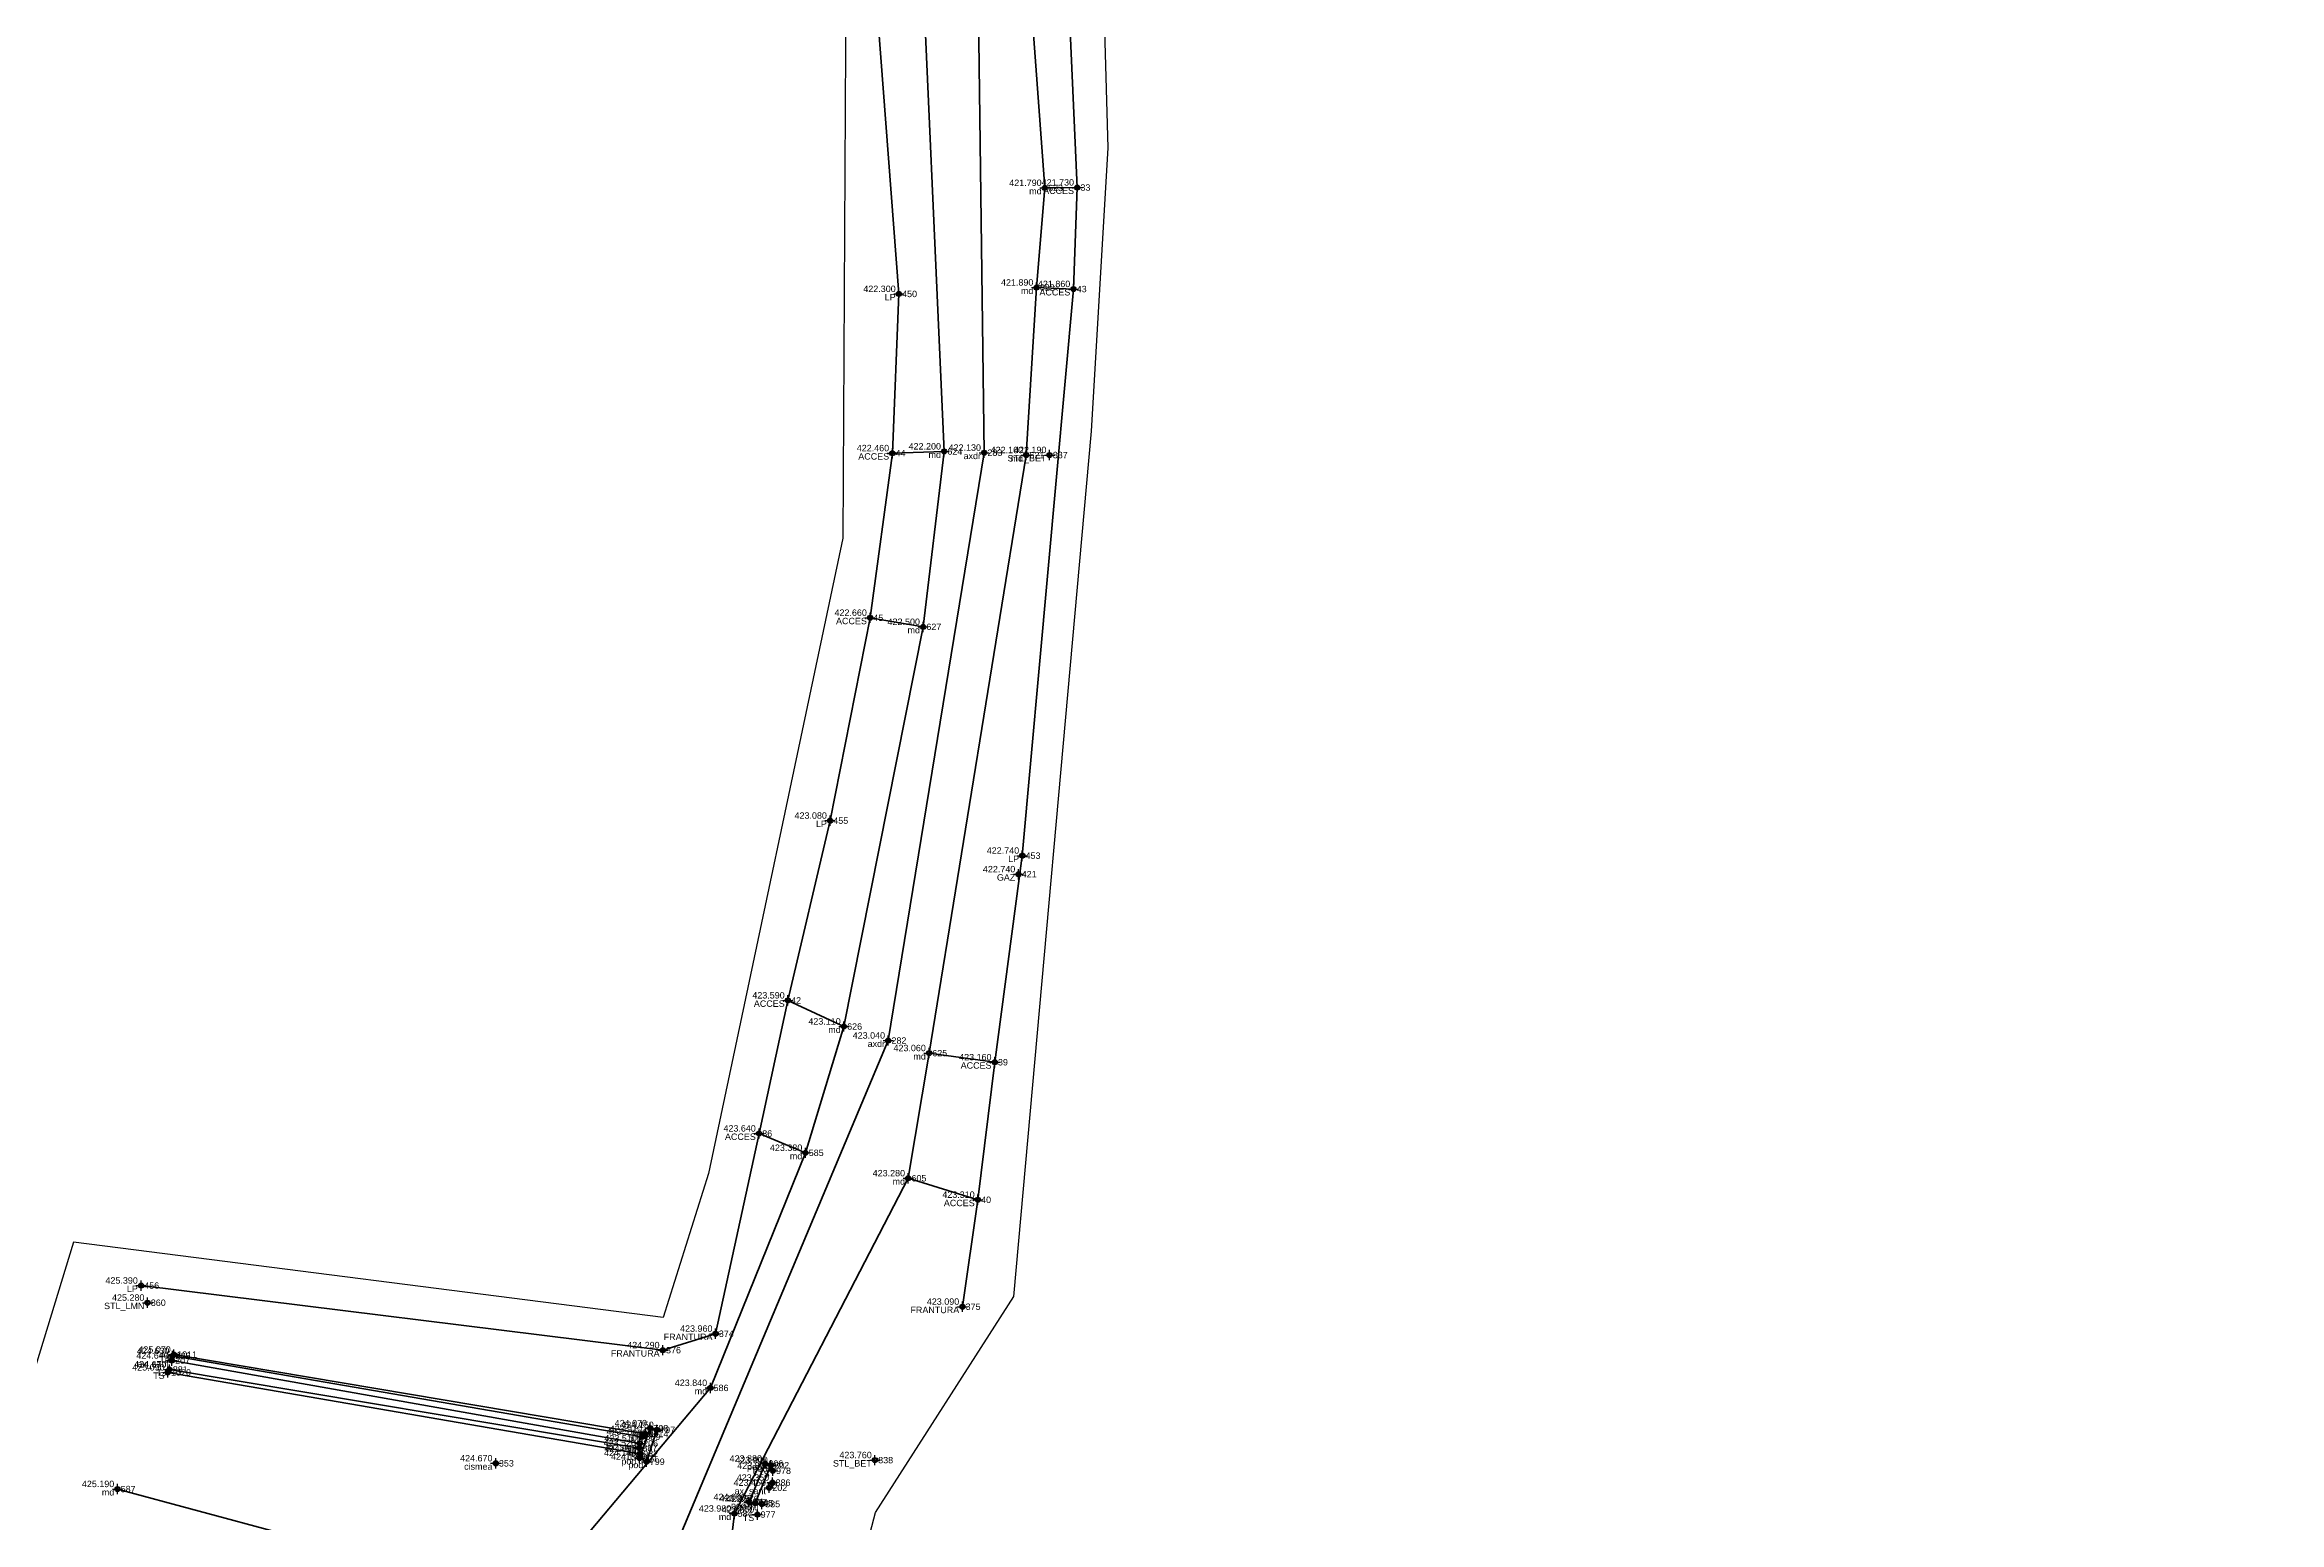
# Model space of a CAD drawing. Extents: x 396921 to 401273, y 555385 to 556691.
# Drawn here: x 397289.2 to 397376.4, y 556450.2 to 556507.8 of the extents above; entities that cross this region are included whole.
import ezdxf
from ezdxf.enums import TextEntityAlignment as Align

# ---------------------------------------------------------------- set-up
doc = ezdxf.new("R2010")
doc.units = 0
doc.header["$PDMODE"] = 34
doc.header["$PDSIZE"] = 0.2
for name, color, linetype in [('Boundary', 30, 'Continuous'), ('TOPO_CERC', 1, 'Continuous'), ('TOPO_CODE', 7, 'Continuous'), ('TOPO_ELEVATION', 7, 'Continuous'), ('TOPO_POINT_ID', 7, 'Continuous'), ('TOPO_POINTS', 7, 'Continuous'), ('TOPO_SYMBOL', 1, 'Continuous')]:
    doc.layers.add(name, color=color, linetype=linetype)
doc.layers.add('RO-LINES-LIN', color=7, linetype='Continuous', lineweight=25)
doc.styles.get("Standard").update_dxf_attribs({"font": 'arial.ttf'})

# ---------------------------------------------------------------- blocks, each defined once
blk = doc.blocks.new('PUNCTOPO')
at = {"layer": 'TOPO_CERC'}
blk.add_circle((0, 0), 0.25, dxfattribs=at)
at = {"layer": 'TOPO_SYMBOL'}
blk.add_point((0, 0), dxfattribs=at)

msp = doc.modelspace()

# ---------------------------------------------------------------- linework, layer by layer
at = {"layer": 'Boundary'}
for points in [[(397214.406, 556652.655), (397230.791, 556654.117), (397234.455, 556654.387), (397255.304, 556654.773), (397264.236, 556652.957), (397284.176, 556646.094), (397286.893, 556640.725), (397291.652, 556621.669), (397291.468, 556610.6), (397289.101, 556589.208), (397284.855, 556571.934), (397295.327, 556569.752), (397296.64, 556572.669), (397298.78, 556567.126), (397291.338, 556565.765), (397292.408, 556562.312), (397301.856, 556561.614), (397311.54, 556541.469), (397320.456, 556512.491), (397320.324, 556488.557), (397315.094, 556463.786), (397313.32, 556458.163), (397290.318, 556461.106), (397285.15, 556444.226)], [(397319.101, 556441.045), (397321.6, 556450.569), (397326.996, 556458.985), (397330.022, 556492.739), (397330.67, 556503.776), (397330.346, 556515.266), (397327.749, 556527.266), (397316.461, 556550.971), (397307.492, 556568.744), (397302.52, 556581.984), (397305.056, 556606.927), (397308.352, 556621.196), (397313.653, 556628.178), (397321.316, 556632.763), (397333.511, 556631.63), (397362.372, 556622.639), (397392.418, 556611.332)]]:
    msp.add_lwpolyline(points, dxfattribs=at)
at = {"layer": 'RO-LINES-LIN', "lineweight": 50}
for points in [[(397301.82, 556652.167, 412.53), (397299.86, 556640.804, 413.01), (397299.045, 556612.502, 415.26), (397296.51, 556582.426, 417.81), (397300.117, 556573.926, 418.33), (397312.134, 556549.626, 419.88), (397325.554, 556514.019, 421.5), (397325.84, 556491.893, 422.13), (397322.099, 556468.97, 423.04), (397310.209, 556440.701, 424.26), (397313.977, 556396.974, 424.35), (397313.068, 556377.302, 424.43), (397308.37, 556353.59, 424.89), (397304.346, 556342.544, 425.34), (397300.047, 556317.188, 425.53)], [(397292.038, 556451.479, 425.19), (397304.777, 556448.04, 424.49), (397310.444, 556449.805, 424.15), (397315.161, 556455.424, 423.84), (397318.872, 556464.59, 423.38), (397320.37, 556469.517, 423.11), (397323.46, 556485.101, 422.5), (397324.28, 556491.942, 422.2), (397323.281, 556514.306, 421.58), (397312.85, 556544.118, 420.16), (397310.54, 556549.46, 419.93), (397302.35, 556564.759, 418.9), (397298.261, 556573.42, 418.36), (397296.477, 556576.715, 418.291), (397296.004, 556576.308, 418.28), (397294.219, 556571.647, 418.67)], [(397314.945, 556440.955, 424.14), (397316.1, 556450.522, 423.98), (397322.879, 556463.599, 423.28), (397323.69, 556468.479, 423.06), (397327.481, 556491.799, 422.16), (397327.883, 556498.334, 421.89), (397328.206, 556502.219, 421.79), (397327.34, 556514.033, 421.42), (397326.661, 556517.353, 421.39), (397326.222, 556519.823, 421.34), (397321.382, 556534.079, 420.72), (397319.628, 556538.405, 420.48), (397313.154, 556552.548, 419.78), (397310.741, 556556.931, 419.51), (397305.841, 556566.862, 418.75)], [(397311.437, 556543.937, 420.38), (397315.617, 556533.176, 421.18), (397321.3, 556513.97, 421.87), (397322.514, 556498.084, 422.3), (397322.258, 556491.874, 422.46)], [(397323.307, 556534.959, 420.65), (397327.176, 556526.12, 421.11), (397328.085, 556520.073, 421.44), (397328.454, 556517.348, 421.47), (397328.51, 556517.178, 421.47), (397329.135, 556514.154, 421.49), (397329.156, 556509.214, 421.65), (397329.469, 556502.234, 421.73)], [(397329.323, 556498.275, 421.86), (397327.883, 556498.334, 421.89), (397328.206, 556502.219, 421.79), (397329.469, 556502.234, 421.73), (397329.323, 556498.275, 421.86)], [(397329.323, 556498.275, 421.86), (397327.328, 556476.179, 422.74), (397326.252, 556468.123, 423.16)], [(397323.46, 556485.101, 422.5), (397321.39, 556485.455, 422.66), (397322.258, 556491.874, 422.46), (397324.28, 556491.942, 422.2), (397323.46, 556485.101, 422.5)], [(397321.39, 556485.455, 422.66), (397319.831, 556477.544, 423.08), (397318.185, 556470.534, 423.59)], [(397318.872, 556464.59, 423.38), (397317.058, 556465.344, 423.64), (397318.185, 556470.534, 423.59), (397320.37, 556469.517, 423.11), (397318.872, 556464.59, 423.38)], [(397325.595, 556462.76, 423.31), (397322.879, 556463.599, 423.28), (397323.69, 556468.479, 423.06), (397326.252, 556468.123, 423.16), (397325.595, 556462.76, 423.31)], [(397317.058, 556465.344, 423.64), (397315.367, 556457.537, 423.96), (397313.306, 556456.894, 424.29), (397292.957, 556459.414, 425.39)], [(397325.595, 556462.76, 423.31), (397324.991, 556458.589, 423.09)], [(397312.5, 556453.519, 423.51), (397294.185, 556456.669, 424.63)], [(397294.24, 556456.724, 425.07), (397312.623, 556453.627, 423.97)], [(397294.002, 556456.026, 425.09), (397312.417, 556452.854, 424.05)], [(397312.386, 556453.08, 423.52), (397294.072, 556456.142, 424.67)], [(397294.161, 556456.489, 424.64), (397312.415, 556453.259, 423.51)], [(397312.672, 556452.545, 424.17), (397312.399, 556452.687, 424.14), (397312.815, 556453.851, 424.07), (397313.078, 556453.784, 424.15), (397312.672, 556452.545, 424.17)], [(397316.911, 556450.928, 423.93), (397317.525, 556452.41, 423.9), (397317.299, 556452.472, 423.88), (397316.672, 556450.969, 424), (397316.911, 556450.928, 423.93)]]:
    msp.add_polyline3d(points, dxfattribs=at)

# ---------------------------------------------------------------- block references
at = {"layer": 'TOPO_POINTS'}
ref = msp.add_blockref('PUNCTOPO', (397328.206, 556502.219, 421.79), dxfattribs=dict(at, xscale=0.25, yscale=0.25, zscale=0.25))
ref.add_attrib('POINT', '623', dxfattribs={"layer": 'TOPO_POINT_ID', "height": 0.25}).set_placement((397328.331, 556502.219, 421.79), align=Align.MIDDLE_LEFT)
ref.add_attrib('ELEVATION', '421.790', dxfattribs={"layer": 'TOPO_ELEVATION', "height": 0.25}).set_placement((397328.081, 556502.219, 421.79), align=Align.BOTTOM_RIGHT)
ref.add_attrib('CODE', 'md', dxfattribs={"layer": 'TOPO_CODE', "height": 0.25}).set_placement((397328.081, 556502.219, 421.79), align=Align.TOP_RIGHT)
ref = msp.add_blockref('PUNCTOPO', (397329.469, 556502.234, 421.73), dxfattribs=dict(at, xscale=0.25, yscale=0.25, zscale=0.25))
ref.add_attrib('POINT', '33', dxfattribs={"layer": 'TOPO_POINT_ID', "height": 0.25}).set_placement((397329.594, 556502.234, 421.73), align=Align.MIDDLE_LEFT)
ref.add_attrib('ELEVATION', '421.730', dxfattribs={"layer": 'TOPO_ELEVATION', "height": 0.25}).set_placement((397329.344, 556502.234, 421.73), align=Align.BOTTOM_RIGHT)
ref.add_attrib('CODE', 'ACCES', dxfattribs={"layer": 'TOPO_CODE', "height": 0.25}).set_placement((397329.344, 556502.234, 421.73), align=Align.TOP_RIGHT)
ref = msp.add_blockref('PUNCTOPO', (397327.883, 556498.334, 421.89), dxfattribs=dict(at, xscale=0.25, yscale=0.25, zscale=0.25))
ref.add_attrib('POINT', '622', dxfattribs={"layer": 'TOPO_POINT_ID', "height": 0.25}).set_placement((397328.008, 556498.334, 421.89), align=Align.MIDDLE_LEFT)
ref.add_attrib('ELEVATION', '421.890', dxfattribs={"layer": 'TOPO_ELEVATION', "height": 0.25}).set_placement((397327.758, 556498.334, 421.89), align=Align.BOTTOM_RIGHT)
ref.add_attrib('CODE', 'md', dxfattribs={"layer": 'TOPO_CODE', "height": 0.25}).set_placement((397327.758, 556498.334, 421.89), align=Align.TOP_RIGHT)
ref = msp.add_blockref('PUNCTOPO', (397329.323, 556498.275, 421.86), dxfattribs=dict(at, xscale=0.25, yscale=0.25, zscale=0.25))
ref.add_attrib('POINT', '43', dxfattribs={"layer": 'TOPO_POINT_ID', "height": 0.25}).set_placement((397329.448, 556498.275, 421.86), align=Align.MIDDLE_LEFT)
ref.add_attrib('ELEVATION', '421.860', dxfattribs={"layer": 'TOPO_ELEVATION', "height": 0.25}).set_placement((397329.198, 556498.275, 421.86), align=Align.BOTTOM_RIGHT)
ref.add_attrib('CODE', 'ACCES', dxfattribs={"layer": 'TOPO_CODE', "height": 0.25}).set_placement((397329.198, 556498.275, 421.86), align=Align.TOP_RIGHT)
ref = msp.add_blockref('PUNCTOPO', (397322.514, 556498.084, 422.3), dxfattribs=dict(at, xscale=0.25, yscale=0.25, zscale=0.25))
ref.add_attrib('POINT', '450', dxfattribs={"layer": 'TOPO_POINT_ID', "height": 0.25}).set_placement((397322.639, 556498.084, 422.3), align=Align.MIDDLE_LEFT)
ref.add_attrib('ELEVATION', '422.300', dxfattribs={"layer": 'TOPO_ELEVATION', "height": 0.25}).set_placement((397322.389, 556498.084, 422.3), align=Align.BOTTOM_RIGHT)
ref.add_attrib('CODE', 'LP', dxfattribs={"layer": 'TOPO_CODE', "height": 0.25}).set_placement((397322.389, 556498.084, 422.3), align=Align.TOP_RIGHT)
ref = msp.add_blockref('PUNCTOPO', (397322.258, 556491.874, 422.46), dxfattribs=dict(at, xscale=0.25, yscale=0.25, zscale=0.25))
ref.add_attrib('POINT', '44', dxfattribs={"layer": 'TOPO_POINT_ID', "height": 0.25}).set_placement((397322.383, 556491.874, 422.46), align=Align.MIDDLE_LEFT)
ref.add_attrib('ELEVATION', '422.460', dxfattribs={"layer": 'TOPO_ELEVATION', "height": 0.25}).set_placement((397322.133, 556491.874, 422.46), align=Align.BOTTOM_RIGHT)
ref.add_attrib('CODE', 'ACCES', dxfattribs={"layer": 'TOPO_CODE', "height": 0.25}).set_placement((397322.133, 556491.874, 422.46), align=Align.TOP_RIGHT)
ref = msp.add_blockref('PUNCTOPO', (397324.28, 556491.942, 422.2), dxfattribs=dict(at, xscale=0.25, yscale=0.25, zscale=0.25))
ref.add_attrib('POINT', '624', dxfattribs={"layer": 'TOPO_POINT_ID', "height": 0.25}).set_placement((397324.405, 556491.942, 422.2), align=Align.MIDDLE_LEFT)
ref.add_attrib('ELEVATION', '422.200', dxfattribs={"layer": 'TOPO_ELEVATION', "height": 0.25}).set_placement((397324.155, 556491.942, 422.2), align=Align.BOTTOM_RIGHT)
ref.add_attrib('CODE', 'md', dxfattribs={"layer": 'TOPO_CODE', "height": 0.25}).set_placement((397324.155, 556491.942, 422.2), align=Align.TOP_RIGHT)
ref = msp.add_blockref('PUNCTOPO', (397325.84, 556491.893, 422.13), dxfattribs=dict(at, xscale=0.25, yscale=0.25, zscale=0.25))
ref.add_attrib('POINT', '283', dxfattribs={"layer": 'TOPO_POINT_ID', "height": 0.25}).set_placement((397325.965, 556491.893, 422.13), align=Align.MIDDLE_LEFT)
ref.add_attrib('ELEVATION', '422.130', dxfattribs={"layer": 'TOPO_ELEVATION', "height": 0.25}).set_placement((397325.715, 556491.893, 422.13), align=Align.BOTTOM_RIGHT)
ref.add_attrib('CODE', 'axdr', dxfattribs={"layer": 'TOPO_CODE', "height": 0.25}).set_placement((397325.715, 556491.893, 422.13), align=Align.TOP_RIGHT)
ref = msp.add_blockref('PUNCTOPO', (397327.481, 556491.799, 422.16), dxfattribs=dict(at, xscale=0.25, yscale=0.25, zscale=0.25))
ref.add_attrib('POINT', '621', dxfattribs={"layer": 'TOPO_POINT_ID', "height": 0.25}).set_placement((397327.606, 556491.799, 422.16), align=Align.MIDDLE_LEFT)
ref.add_attrib('ELEVATION', '422.160', dxfattribs={"layer": 'TOPO_ELEVATION', "height": 0.25}).set_placement((397327.356, 556491.799, 422.16), align=Align.BOTTOM_RIGHT)
ref.add_attrib('CODE', 'md', dxfattribs={"layer": 'TOPO_CODE', "height": 0.25}).set_placement((397327.356, 556491.799, 422.16), align=Align.TOP_RIGHT)
ref = msp.add_blockref('PUNCTOPO', (397328.391, 556491.802, 422.19), dxfattribs=dict(at, xscale=0.25, yscale=0.25, zscale=0.25))
ref.add_attrib('POINT', '837', dxfattribs={"layer": 'TOPO_POINT_ID', "height": 0.25}).set_placement((397328.516, 556491.802, 422.19), align=Align.MIDDLE_LEFT)
ref.add_attrib('ELEVATION', '422.190', dxfattribs={"layer": 'TOPO_ELEVATION', "height": 0.25}).set_placement((397328.266, 556491.802, 422.19), align=Align.BOTTOM_RIGHT)
ref.add_attrib('CODE', 'STL_BET', dxfattribs={"layer": 'TOPO_CODE', "height": 0.25}).set_placement((397328.266, 556491.802, 422.19), align=Align.TOP_RIGHT)
ref = msp.add_blockref('PUNCTOPO', (397321.39, 556485.455, 422.66), dxfattribs=dict(at, xscale=0.25, yscale=0.25, zscale=0.25))
ref.add_attrib('POINT', '45', dxfattribs={"layer": 'TOPO_POINT_ID', "height": 0.25}).set_placement((397321.515, 556485.455, 422.66), align=Align.MIDDLE_LEFT)
ref.add_attrib('ELEVATION', '422.660', dxfattribs={"layer": 'TOPO_ELEVATION', "height": 0.25}).set_placement((397321.265, 556485.455, 422.66), align=Align.BOTTOM_RIGHT)
ref.add_attrib('CODE', 'ACCES', dxfattribs={"layer": 'TOPO_CODE', "height": 0.25}).set_placement((397321.265, 556485.455, 422.66), align=Align.TOP_RIGHT)
ref = msp.add_blockref('PUNCTOPO', (397323.46, 556485.101, 422.5), dxfattribs=dict(at, xscale=0.25, yscale=0.25, zscale=0.25))
ref.add_attrib('POINT', '627', dxfattribs={"layer": 'TOPO_POINT_ID', "height": 0.25}).set_placement((397323.585, 556485.101, 422.5), align=Align.MIDDLE_LEFT)
ref.add_attrib('ELEVATION', '422.500', dxfattribs={"layer": 'TOPO_ELEVATION', "height": 0.25}).set_placement((397323.335, 556485.101, 422.5), align=Align.BOTTOM_RIGHT)
ref.add_attrib('CODE', 'md', dxfattribs={"layer": 'TOPO_CODE', "height": 0.25}).set_placement((397323.335, 556485.101, 422.5), align=Align.TOP_RIGHT)
ref = msp.add_blockref('PUNCTOPO', (397319.831, 556477.544, 423.08), dxfattribs=dict(at, xscale=0.25, yscale=0.25, zscale=0.25))
ref.add_attrib('POINT', '455', dxfattribs={"layer": 'TOPO_POINT_ID', "height": 0.25}).set_placement((397319.956, 556477.544, 423.08), align=Align.MIDDLE_LEFT)
ref.add_attrib('ELEVATION', '423.080', dxfattribs={"layer": 'TOPO_ELEVATION', "height": 0.25}).set_placement((397319.706, 556477.544, 423.08), align=Align.BOTTOM_RIGHT)
ref.add_attrib('CODE', 'LP', dxfattribs={"layer": 'TOPO_CODE', "height": 0.25}).set_placement((397319.706, 556477.544, 423.08), align=Align.TOP_RIGHT)
ref = msp.add_blockref('PUNCTOPO', (397327.328, 556476.179, 422.74), dxfattribs=dict(at, xscale=0.25, yscale=0.25, zscale=0.25))
ref.add_attrib('POINT', '453', dxfattribs={"layer": 'TOPO_POINT_ID', "height": 0.25}).set_placement((397327.453, 556476.179, 422.74), align=Align.MIDDLE_LEFT)
ref.add_attrib('ELEVATION', '422.740', dxfattribs={"layer": 'TOPO_ELEVATION', "height": 0.25}).set_placement((397327.203, 556476.179, 422.74), align=Align.BOTTOM_RIGHT)
ref.add_attrib('CODE', 'LP', dxfattribs={"layer": 'TOPO_CODE', "height": 0.25}).set_placement((397327.203, 556476.179, 422.74), align=Align.TOP_RIGHT)
ref = msp.add_blockref('PUNCTOPO', (397327.178, 556475.455, 422.74), dxfattribs=dict(at, xscale=0.25, yscale=0.25, zscale=0.25))
ref.add_attrib('POINT', '421', dxfattribs={"layer": 'TOPO_POINT_ID', "height": 0.25}).set_placement((397327.303, 556475.455, 422.74), align=Align.MIDDLE_LEFT)
ref.add_attrib('ELEVATION', '422.740', dxfattribs={"layer": 'TOPO_ELEVATION', "height": 0.25}).set_placement((397327.053, 556475.455, 422.74), align=Align.BOTTOM_RIGHT)
ref.add_attrib('CODE', 'GAZ', dxfattribs={"layer": 'TOPO_CODE', "height": 0.25}).set_placement((397327.053, 556475.455, 422.74), align=Align.TOP_RIGHT)
ref = msp.add_blockref('PUNCTOPO', (397318.185, 556470.534, 423.59), dxfattribs=dict(at, xscale=0.25, yscale=0.25, zscale=0.25))
ref.add_attrib('POINT', '42', dxfattribs={"layer": 'TOPO_POINT_ID', "height": 0.25}).set_placement((397318.31, 556470.534, 423.59), align=Align.MIDDLE_LEFT)
ref.add_attrib('ELEVATION', '423.590', dxfattribs={"layer": 'TOPO_ELEVATION', "height": 0.25}).set_placement((397318.06, 556470.534, 423.59), align=Align.BOTTOM_RIGHT)
ref.add_attrib('CODE', 'ACCES', dxfattribs={"layer": 'TOPO_CODE', "height": 0.25}).set_placement((397318.06, 556470.534, 423.59), align=Align.TOP_RIGHT)
ref = msp.add_blockref('PUNCTOPO', (397320.37, 556469.517, 423.11), dxfattribs=dict(at, xscale=0.25, yscale=0.25, zscale=0.25))
ref.add_attrib('POINT', '626', dxfattribs={"layer": 'TOPO_POINT_ID', "height": 0.25}).set_placement((397320.495, 556469.517, 423.11), align=Align.MIDDLE_LEFT)
ref.add_attrib('ELEVATION', '423.110', dxfattribs={"layer": 'TOPO_ELEVATION', "height": 0.25}).set_placement((397320.245, 556469.517, 423.11), align=Align.BOTTOM_RIGHT)
ref.add_attrib('CODE', 'md', dxfattribs={"layer": 'TOPO_CODE', "height": 0.25}).set_placement((397320.245, 556469.517, 423.11), align=Align.TOP_RIGHT)
ref = msp.add_blockref('PUNCTOPO', (397322.099, 556468.97, 423.04), dxfattribs=dict(at, xscale=0.25, yscale=0.25, zscale=0.25))
ref.add_attrib('POINT', '282', dxfattribs={"layer": 'TOPO_POINT_ID', "height": 0.25}).set_placement((397322.224, 556468.97, 423.04), align=Align.MIDDLE_LEFT)
ref.add_attrib('ELEVATION', '423.040', dxfattribs={"layer": 'TOPO_ELEVATION', "height": 0.25}).set_placement((397321.974, 556468.97, 423.04), align=Align.BOTTOM_RIGHT)
ref.add_attrib('CODE', 'axdr', dxfattribs={"layer": 'TOPO_CODE', "height": 0.25}).set_placement((397321.974, 556468.97, 423.04), align=Align.TOP_RIGHT)
ref = msp.add_blockref('PUNCTOPO', (397323.69, 556468.479, 423.06), dxfattribs=dict(at, xscale=0.25, yscale=0.25, zscale=0.25))
ref.add_attrib('POINT', '625', dxfattribs={"layer": 'TOPO_POINT_ID', "height": 0.25}).set_placement((397323.815, 556468.479, 423.06), align=Align.MIDDLE_LEFT)
ref.add_attrib('ELEVATION', '423.060', dxfattribs={"layer": 'TOPO_ELEVATION', "height": 0.25}).set_placement((397323.565, 556468.479, 423.06), align=Align.BOTTOM_RIGHT)
ref.add_attrib('CODE', 'md', dxfattribs={"layer": 'TOPO_CODE', "height": 0.25}).set_placement((397323.565, 556468.479, 423.06), align=Align.TOP_RIGHT)
ref = msp.add_blockref('PUNCTOPO', (397326.252, 556468.123, 423.16), dxfattribs=dict(at, xscale=0.25, yscale=0.25, zscale=0.25))
ref.add_attrib('POINT', '39', dxfattribs={"layer": 'TOPO_POINT_ID', "height": 0.25}).set_placement((397326.377, 556468.123, 423.16), align=Align.MIDDLE_LEFT)
ref.add_attrib('ELEVATION', '423.160', dxfattribs={"layer": 'TOPO_ELEVATION', "height": 0.25}).set_placement((397326.127, 556468.123, 423.16), align=Align.BOTTOM_RIGHT)
ref.add_attrib('CODE', 'ACCES', dxfattribs={"layer": 'TOPO_CODE', "height": 0.25}).set_placement((397326.127, 556468.123, 423.16), align=Align.TOP_RIGHT)
ref = msp.add_blockref('PUNCTOPO', (397317.058, 556465.344, 423.64), dxfattribs=dict(at, xscale=0.25, yscale=0.25, zscale=0.25))
ref.add_attrib('POINT', '86', dxfattribs={"layer": 'TOPO_POINT_ID', "height": 0.25}).set_placement((397317.183, 556465.344, 423.64), align=Align.MIDDLE_LEFT)
ref.add_attrib('ELEVATION', '423.640', dxfattribs={"layer": 'TOPO_ELEVATION', "height": 0.25}).set_placement((397316.933, 556465.344, 423.64), align=Align.BOTTOM_RIGHT)
ref.add_attrib('CODE', 'ACCES', dxfattribs={"layer": 'TOPO_CODE', "height": 0.25}).set_placement((397316.933, 556465.344, 423.64), align=Align.TOP_RIGHT)
ref = msp.add_blockref('PUNCTOPO', (397318.872, 556464.59, 423.38), dxfattribs=dict(at, xscale=0.25, yscale=0.25, zscale=0.25))
ref.add_attrib('POINT', '585', dxfattribs={"layer": 'TOPO_POINT_ID', "height": 0.25}).set_placement((397318.997, 556464.59, 423.38), align=Align.MIDDLE_LEFT)
ref.add_attrib('ELEVATION', '423.380', dxfattribs={"layer": 'TOPO_ELEVATION', "height": 0.25}).set_placement((397318.747, 556464.59, 423.38), align=Align.BOTTOM_RIGHT)
ref.add_attrib('CODE', 'md', dxfattribs={"layer": 'TOPO_CODE', "height": 0.25}).set_placement((397318.747, 556464.59, 423.38), align=Align.TOP_RIGHT)
ref = msp.add_blockref('PUNCTOPO', (397322.879, 556463.599, 423.28), dxfattribs=dict(at, xscale=0.25, yscale=0.25, zscale=0.25))
ref.add_attrib('POINT', '605', dxfattribs={"layer": 'TOPO_POINT_ID', "height": 0.25}).set_placement((397323.004, 556463.599, 423.28), align=Align.MIDDLE_LEFT)
ref.add_attrib('ELEVATION', '423.280', dxfattribs={"layer": 'TOPO_ELEVATION', "height": 0.25}).set_placement((397322.754, 556463.599, 423.28), align=Align.BOTTOM_RIGHT)
ref.add_attrib('CODE', 'md', dxfattribs={"layer": 'TOPO_CODE', "height": 0.25}).set_placement((397322.754, 556463.599, 423.28), align=Align.TOP_RIGHT)
ref = msp.add_blockref('PUNCTOPO', (397325.595, 556462.76, 423.31), dxfattribs=dict(at, xscale=0.25, yscale=0.25, zscale=0.25))
ref.add_attrib('POINT', '40', dxfattribs={"layer": 'TOPO_POINT_ID', "height": 0.25}).set_placement((397325.72, 556462.76, 423.31), align=Align.MIDDLE_LEFT)
ref.add_attrib('ELEVATION', '423.310', dxfattribs={"layer": 'TOPO_ELEVATION', "height": 0.25}).set_placement((397325.47, 556462.76, 423.31), align=Align.BOTTOM_RIGHT)
ref.add_attrib('CODE', 'ACCES', dxfattribs={"layer": 'TOPO_CODE', "height": 0.25}).set_placement((397325.47, 556462.76, 423.31), align=Align.TOP_RIGHT)
ref = msp.add_blockref('PUNCTOPO', (397292.957, 556459.414, 425.39), dxfattribs=dict(at, xscale=0.25, yscale=0.25, zscale=0.25))
ref.add_attrib('POINT', '456', dxfattribs={"layer": 'TOPO_POINT_ID', "height": 0.25}).set_placement((397293.082, 556459.414, 425.39), align=Align.MIDDLE_LEFT)
ref.add_attrib('ELEVATION', '425.390', dxfattribs={"layer": 'TOPO_ELEVATION', "height": 0.25}).set_placement((397292.832, 556459.414, 425.39), align=Align.BOTTOM_RIGHT)
ref.add_attrib('CODE', 'LP', dxfattribs={"layer": 'TOPO_CODE', "height": 0.25}).set_placement((397292.832, 556459.414, 425.39), align=Align.TOP_RIGHT)
ref = msp.add_blockref('PUNCTOPO', (397293.213, 556458.746, 425.28), dxfattribs=dict(at, xscale=0.25, yscale=0.25, zscale=0.25))
ref.add_attrib('POINT', '860', dxfattribs={"layer": 'TOPO_POINT_ID', "height": 0.25}).set_placement((397293.338, 556458.746, 425.28), align=Align.MIDDLE_LEFT)
ref.add_attrib('ELEVATION', '425.280', dxfattribs={"layer": 'TOPO_ELEVATION', "height": 0.25}).set_placement((397293.088, 556458.746, 425.28), align=Align.BOTTOM_RIGHT)
ref.add_attrib('CODE', 'STL_LMN', dxfattribs={"layer": 'TOPO_CODE', "height": 0.25}).set_placement((397293.088, 556458.746, 425.28), align=Align.TOP_RIGHT)
ref = msp.add_blockref('PUNCTOPO', (397324.991, 556458.589, 423.09), dxfattribs=dict(at, xscale=0.25, yscale=0.25, zscale=0.25))
ref.add_attrib('POINT', '375', dxfattribs={"layer": 'TOPO_POINT_ID', "height": 0.25}).set_placement((397325.116, 556458.589, 423.09), align=Align.MIDDLE_LEFT)
ref.add_attrib('ELEVATION', '423.090', dxfattribs={"layer": 'TOPO_ELEVATION', "height": 0.25}).set_placement((397324.866, 556458.589, 423.09), align=Align.BOTTOM_RIGHT)
ref.add_attrib('CODE', 'FRANTURA', dxfattribs={"layer": 'TOPO_CODE', "height": 0.25}).set_placement((397324.866, 556458.589, 423.09), align=Align.TOP_RIGHT)
ref = msp.add_blockref('PUNCTOPO', (397315.367, 556457.537, 423.96), dxfattribs=dict(at, xscale=0.25, yscale=0.25, zscale=0.25))
ref.add_attrib('POINT', '374', dxfattribs={"layer": 'TOPO_POINT_ID', "height": 0.25}).set_placement((397315.492, 556457.537, 423.96), align=Align.MIDDLE_LEFT)
ref.add_attrib('ELEVATION', '423.960', dxfattribs={"layer": 'TOPO_ELEVATION', "height": 0.25}).set_placement((397315.242, 556457.537, 423.96), align=Align.BOTTOM_RIGHT)
ref.add_attrib('CODE', 'FRANTURA', dxfattribs={"layer": 'TOPO_CODE', "height": 0.25}).set_placement((397315.242, 556457.537, 423.96), align=Align.TOP_RIGHT)
ref = msp.add_blockref('PUNCTOPO', (397294.161, 556456.489, 424.64), dxfattribs=dict(at, xscale=0.25, yscale=0.25, zscale=0.25))
ref.add_attrib('POINT', '207', dxfattribs={"layer": 'TOPO_POINT_ID', "height": 0.25}).set_placement((397294.286, 556456.489, 424.64), align=Align.MIDDLE_LEFT)
ref.add_attrib('ELEVATION', '424.640', dxfattribs={"layer": 'TOPO_ELEVATION', "height": 0.25}).set_placement((397294.036, 556456.489, 424.64), align=Align.BOTTOM_RIGHT)
ref.add_attrib('CODE', 'ax_sant', dxfattribs={"layer": 'TOPO_CODE', "height": 0.25}).set_placement((397294.036, 556456.489, 424.64), align=Align.TOP_RIGHT)
ref = msp.add_blockref('PUNCTOPO', (397294.185, 556456.669, 424.63), dxfattribs=dict(at, xscale=0.25, yscale=0.25, zscale=0.25))
ref.add_attrib('POINT', '888', dxfattribs={"layer": 'TOPO_POINT_ID', "height": 0.25}).set_placement((397294.31, 556456.669, 424.63), align=Align.MIDDLE_LEFT)
ref.add_attrib('ELEVATION', '424.630', dxfattribs={"layer": 'TOPO_ELEVATION', "height": 0.25}).set_placement((397294.06, 556456.669, 424.63), align=Align.BOTTOM_RIGHT)
ref.add_attrib('CODE', 'TJ', dxfattribs={"layer": 'TOPO_CODE', "height": 0.25}).set_placement((397294.06, 556456.669, 424.63), align=Align.TOP_RIGHT)
ref = msp.add_blockref('PUNCTOPO', (397294.24, 556456.724, 425.07), dxfattribs=dict(at, xscale=0.25, yscale=0.25, zscale=0.25))
ref.add_attrib('POINT', '1011', dxfattribs={"layer": 'TOPO_POINT_ID', "height": 0.25}).set_placement((397294.365, 556456.724, 425.07), align=Align.MIDDLE_LEFT)
ref.add_attrib('ELEVATION', '425.070', dxfattribs={"layer": 'TOPO_ELEVATION', "height": 0.25}).set_placement((397294.115, 556456.724, 425.07), align=Align.BOTTOM_RIGHT)
ref.add_attrib('CODE', 'TS', dxfattribs={"layer": 'TOPO_CODE', "height": 0.25}).set_placement((397294.115, 556456.724, 425.07), align=Align.TOP_RIGHT)
ref = msp.add_blockref('PUNCTOPO', (397313.306, 556456.894, 424.29), dxfattribs=dict(at, xscale=0.25, yscale=0.25, zscale=0.25))
ref.add_attrib('POINT', '376', dxfattribs={"layer": 'TOPO_POINT_ID', "height": 0.25}).set_placement((397313.431, 556456.894, 424.29), align=Align.MIDDLE_LEFT)
ref.add_attrib('ELEVATION', '424.290', dxfattribs={"layer": 'TOPO_ELEVATION', "height": 0.25}).set_placement((397313.181, 556456.894, 424.29), align=Align.BOTTOM_RIGHT)
ref.add_attrib('CODE', 'FRANTURA', dxfattribs={"layer": 'TOPO_CODE', "height": 0.25}).set_placement((397313.181, 556456.894, 424.29), align=Align.TOP_RIGHT)
ref = msp.add_blockref('PUNCTOPO', (397294.002, 556456.026, 425.09), dxfattribs=dict(at, xscale=0.25, yscale=0.25, zscale=0.25))
ref.add_attrib('POINT', '1020', dxfattribs={"layer": 'TOPO_POINT_ID', "height": 0.25}).set_placement((397294.127, 556456.026, 425.09), align=Align.MIDDLE_LEFT)
ref.add_attrib('ELEVATION', '425.090', dxfattribs={"layer": 'TOPO_ELEVATION', "height": 0.25}).set_placement((397293.877, 556456.026, 425.09), align=Align.BOTTOM_RIGHT)
ref.add_attrib('CODE', 'TS', dxfattribs={"layer": 'TOPO_CODE', "height": 0.25}).set_placement((397293.877, 556456.026, 425.09), align=Align.TOP_RIGHT)
ref = msp.add_blockref('PUNCTOPO', (397294.072, 556456.142, 424.67), dxfattribs=dict(at, xscale=0.25, yscale=0.25, zscale=0.25))
ref.add_attrib('POINT', '881', dxfattribs={"layer": 'TOPO_POINT_ID', "height": 0.25}).set_placement((397294.197, 556456.142, 424.67), align=Align.MIDDLE_LEFT)
ref.add_attrib('ELEVATION', '424.670', dxfattribs={"layer": 'TOPO_ELEVATION', "height": 0.25}).set_placement((397293.947, 556456.142, 424.67), align=Align.BOTTOM_RIGHT)
ref.add_attrib('CODE', 'TJ', dxfattribs={"layer": 'TOPO_CODE', "height": 0.25}).set_placement((397293.947, 556456.142, 424.67), align=Align.TOP_RIGHT)
ref = msp.add_blockref('PUNCTOPO', (397315.161, 556455.424, 423.84), dxfattribs=dict(at, xscale=0.25, yscale=0.25, zscale=0.25))
ref.add_attrib('POINT', '586', dxfattribs={"layer": 'TOPO_POINT_ID', "height": 0.25}).set_placement((397315.286, 556455.424, 423.84), align=Align.MIDDLE_LEFT)
ref.add_attrib('ELEVATION', '423.840', dxfattribs={"layer": 'TOPO_ELEVATION', "height": 0.25}).set_placement((397315.036, 556455.424, 423.84), align=Align.BOTTOM_RIGHT)
ref.add_attrib('CODE', 'md', dxfattribs={"layer": 'TOPO_CODE', "height": 0.25}).set_placement((397315.036, 556455.424, 423.84), align=Align.TOP_RIGHT)
ref = msp.add_blockref('PUNCTOPO', (397312.815, 556453.851, 424.07), dxfattribs=dict(at, xscale=0.25, yscale=0.25, zscale=0.25))
ref.add_attrib('POINT', '798', dxfattribs={"layer": 'TOPO_POINT_ID', "height": 0.25}).set_placement((397312.94, 556453.851, 424.07), align=Align.MIDDLE_LEFT)
ref.add_attrib('ELEVATION', '424.070', dxfattribs={"layer": 'TOPO_ELEVATION', "height": 0.25}).set_placement((397312.69, 556453.851, 424.07), align=Align.BOTTOM_RIGHT)
ref.add_attrib('CODE', 'pod', dxfattribs={"layer": 'TOPO_CODE', "height": 0.25}).set_placement((397312.69, 556453.851, 424.07), align=Align.TOP_RIGHT)
ref = msp.add_blockref('PUNCTOPO', (397313.078, 556453.784, 424.15), dxfattribs=dict(at, xscale=0.25, yscale=0.25, zscale=0.25))
ref.add_attrib('POINT', '797', dxfattribs={"layer": 'TOPO_POINT_ID', "height": 0.25}).set_placement((397313.203, 556453.784, 424.15), align=Align.MIDDLE_LEFT)
ref.add_attrib('ELEVATION', '424.150', dxfattribs={"layer": 'TOPO_ELEVATION', "height": 0.25}).set_placement((397312.953, 556453.784, 424.15), align=Align.BOTTOM_RIGHT)
ref.add_attrib('CODE', 'pod', dxfattribs={"layer": 'TOPO_CODE', "height": 0.25}).set_placement((397312.953, 556453.784, 424.15), align=Align.TOP_RIGHT)
ref = msp.add_blockref('PUNCTOPO', (397312.386, 556453.08, 423.52), dxfattribs=dict(at, xscale=0.25, yscale=0.25, zscale=0.25))
ref.add_attrib('POINT', '887', dxfattribs={"layer": 'TOPO_POINT_ID', "height": 0.25}).set_placement((397312.511, 556453.08, 423.52), align=Align.MIDDLE_LEFT)
ref.add_attrib('ELEVATION', '423.520', dxfattribs={"layer": 'TOPO_ELEVATION', "height": 0.25}).set_placement((397312.261, 556453.08, 423.52), align=Align.BOTTOM_RIGHT)
ref.add_attrib('CODE', 'TJ', dxfattribs={"layer": 'TOPO_CODE', "height": 0.25}).set_placement((397312.261, 556453.08, 423.52), align=Align.TOP_RIGHT)
ref = msp.add_blockref('PUNCTOPO', (397312.415, 556453.259, 423.51), dxfattribs=dict(at, xscale=0.25, yscale=0.25, zscale=0.25))
ref.add_attrib('POINT', '206', dxfattribs={"layer": 'TOPO_POINT_ID', "height": 0.25}).set_placement((397312.54, 556453.259, 423.51), align=Align.MIDDLE_LEFT)
ref.add_attrib('ELEVATION', '423.510', dxfattribs={"layer": 'TOPO_ELEVATION', "height": 0.25}).set_placement((397312.29, 556453.259, 423.51), align=Align.BOTTOM_RIGHT)
ref.add_attrib('CODE', 'ax_sant', dxfattribs={"layer": 'TOPO_CODE', "height": 0.25}).set_placement((397312.29, 556453.259, 423.51), align=Align.TOP_RIGHT)
ref = msp.add_blockref('PUNCTOPO', (397312.417, 556452.854, 424.05), dxfattribs=dict(at, xscale=0.25, yscale=0.25, zscale=0.25))
ref.add_attrib('POINT', '982', dxfattribs={"layer": 'TOPO_POINT_ID', "height": 0.25}).set_placement((397312.542, 556452.854, 424.05), align=Align.MIDDLE_LEFT)
ref.add_attrib('ELEVATION', '424.050', dxfattribs={"layer": 'TOPO_ELEVATION', "height": 0.25}).set_placement((397312.292, 556452.854, 424.05), align=Align.BOTTOM_RIGHT)
ref.add_attrib('CODE', 'TS', dxfattribs={"layer": 'TOPO_CODE', "height": 0.25}).set_placement((397312.292, 556452.854, 424.05), align=Align.TOP_RIGHT)
ref = msp.add_blockref('PUNCTOPO', (397312.5, 556453.519, 423.51), dxfattribs=dict(at, xscale=0.25, yscale=0.25, zscale=0.25))
ref.add_attrib('POINT', '889', dxfattribs={"layer": 'TOPO_POINT_ID', "height": 0.25}).set_placement((397312.625, 556453.519, 423.51), align=Align.MIDDLE_LEFT)
ref.add_attrib('ELEVATION', '423.510', dxfattribs={"layer": 'TOPO_ELEVATION', "height": 0.25}).set_placement((397312.375, 556453.519, 423.51), align=Align.BOTTOM_RIGHT)
ref.add_attrib('CODE', 'TJ', dxfattribs={"layer": 'TOPO_CODE', "height": 0.25}).set_placement((397312.375, 556453.519, 423.51), align=Align.TOP_RIGHT)
ref = msp.add_blockref('PUNCTOPO', (397312.623, 556453.627, 423.97), dxfattribs=dict(at, xscale=0.25, yscale=0.25, zscale=0.25))
ref.add_attrib('POINT', '1014', dxfattribs={"layer": 'TOPO_POINT_ID', "height": 0.25}).set_placement((397312.748, 556453.627, 423.97), align=Align.MIDDLE_LEFT)
ref.add_attrib('ELEVATION', '423.970', dxfattribs={"layer": 'TOPO_ELEVATION', "height": 0.25}).set_placement((397312.498, 556453.627, 423.97), align=Align.BOTTOM_RIGHT)
ref.add_attrib('CODE', 'TS', dxfattribs={"layer": 'TOPO_CODE', "height": 0.25}).set_placement((397312.498, 556453.627, 423.97), align=Align.TOP_RIGHT)
ref = msp.add_blockref('PUNCTOPO', (397306.789, 556452.483, 424.67), dxfattribs=dict(at, xscale=0.25, yscale=0.25, zscale=0.25))
ref.add_attrib('POINT', '353', dxfattribs={"layer": 'TOPO_POINT_ID', "height": 0.25}).set_placement((397306.914, 556452.483, 424.67), align=Align.MIDDLE_LEFT)
ref.add_attrib('ELEVATION', '424.670', dxfattribs={"layer": 'TOPO_ELEVATION', "height": 0.25}).set_placement((397306.664, 556452.483, 424.67), align=Align.BOTTOM_RIGHT)
ref.add_attrib('CODE', 'cismea', dxfattribs={"layer": 'TOPO_CODE', "height": 0.25}).set_placement((397306.664, 556452.483, 424.67), align=Align.TOP_RIGHT)
ref = msp.add_blockref('PUNCTOPO', (397312.399, 556452.687, 424.14), dxfattribs=dict(at, xscale=0.25, yscale=0.25, zscale=0.25))
ref.add_attrib('POINT', '801', dxfattribs={"layer": 'TOPO_POINT_ID', "height": 0.25}).set_placement((397312.524, 556452.687, 424.14), align=Align.MIDDLE_LEFT)
ref.add_attrib('ELEVATION', '424.140', dxfattribs={"layer": 'TOPO_ELEVATION', "height": 0.25}).set_placement((397312.274, 556452.687, 424.14), align=Align.BOTTOM_RIGHT)
ref.add_attrib('CODE', 'pod', dxfattribs={"layer": 'TOPO_CODE', "height": 0.25}).set_placement((397312.274, 556452.687, 424.14), align=Align.TOP_RIGHT)
ref = msp.add_blockref('PUNCTOPO', (397312.672, 556452.545, 424.17), dxfattribs=dict(at, xscale=0.25, yscale=0.25, zscale=0.25))
ref.add_attrib('POINT', '799', dxfattribs={"layer": 'TOPO_POINT_ID', "height": 0.25}).set_placement((397312.797, 556452.545, 424.17), align=Align.MIDDLE_LEFT)
ref.add_attrib('ELEVATION', '424.170', dxfattribs={"layer": 'TOPO_ELEVATION', "height": 0.25}).set_placement((397312.547, 556452.545, 424.17), align=Align.BOTTOM_RIGHT)
ref.add_attrib('CODE', 'pod', dxfattribs={"layer": 'TOPO_CODE', "height": 0.25}).set_placement((397312.547, 556452.545, 424.17), align=Align.TOP_RIGHT)
ref = msp.add_blockref('PUNCTOPO', (397317.299, 556452.472, 423.88), dxfattribs=dict(at, xscale=0.25, yscale=0.25, zscale=0.25))
ref.add_attrib('POINT', '806', dxfattribs={"layer": 'TOPO_POINT_ID', "height": 0.25}).set_placement((397317.424, 556452.472, 423.88), align=Align.MIDDLE_LEFT)
ref.add_attrib('ELEVATION', '423.880', dxfattribs={"layer": 'TOPO_ELEVATION', "height": 0.25}).set_placement((397317.174, 556452.472, 423.88), align=Align.BOTTOM_RIGHT)
ref.add_attrib('CODE', 'pod', dxfattribs={"layer": 'TOPO_CODE', "height": 0.25}).set_placement((397317.174, 556452.472, 423.88), align=Align.TOP_RIGHT)
ref = msp.add_blockref('PUNCTOPO', (397317.525, 556452.41, 423.9), dxfattribs=dict(at, xscale=0.25, yscale=0.25, zscale=0.25))
ref.add_attrib('POINT', '802', dxfattribs={"layer": 'TOPO_POINT_ID', "height": 0.25}).set_placement((397317.65, 556452.41, 423.9), align=Align.MIDDLE_LEFT)
ref.add_attrib('ELEVATION', '423.900', dxfattribs={"layer": 'TOPO_ELEVATION', "height": 0.25}).set_placement((397317.4, 556452.41, 423.9), align=Align.BOTTOM_RIGHT)
ref.add_attrib('CODE', 'pod', dxfattribs={"layer": 'TOPO_CODE', "height": 0.25}).set_placement((397317.4, 556452.41, 423.9), align=Align.TOP_RIGHT)
ref = msp.add_blockref('PUNCTOPO', (397317.597, 556452.191, 423.87), dxfattribs=dict(at, xscale=0.25, yscale=0.25, zscale=0.25))
ref.add_attrib('POINT', '978', dxfattribs={"layer": 'TOPO_POINT_ID', "height": 0.25}).set_placement((397317.722, 556452.191, 423.87), align=Align.MIDDLE_LEFT)
ref.add_attrib('ELEVATION', '423.870', dxfattribs={"layer": 'TOPO_ELEVATION', "height": 0.25}).set_placement((397317.472, 556452.191, 423.87), align=Align.BOTTOM_RIGHT)
ref.add_attrib('CODE', 'TS', dxfattribs={"layer": 'TOPO_CODE', "height": 0.25}).set_placement((397317.472, 556452.191, 423.87), align=Align.TOP_RIGHT)
ref = msp.add_blockref('PUNCTOPO', (397321.581, 556452.607, 423.76), dxfattribs=dict(at, xscale=0.25, yscale=0.25, zscale=0.25))
ref.add_attrib('POINT', '838', dxfattribs={"layer": 'TOPO_POINT_ID', "height": 0.25}).set_placement((397321.706, 556452.607, 423.76), align=Align.MIDDLE_LEFT)
ref.add_attrib('ELEVATION', '423.760', dxfattribs={"layer": 'TOPO_ELEVATION', "height": 0.25}).set_placement((397321.456, 556452.607, 423.76), align=Align.BOTTOM_RIGHT)
ref.add_attrib('CODE', 'STL_BET', dxfattribs={"layer": 'TOPO_CODE', "height": 0.25}).set_placement((397321.456, 556452.607, 423.76), align=Align.TOP_RIGHT)
ref = msp.add_blockref('PUNCTOPO', (397292.038, 556451.479, 425.19), dxfattribs=dict(at, xscale=0.25, yscale=0.25, zscale=0.25))
ref.add_attrib('POINT', '587', dxfattribs={"layer": 'TOPO_POINT_ID', "height": 0.25}).set_placement((397292.163, 556451.479, 425.19), align=Align.MIDDLE_LEFT)
ref.add_attrib('ELEVATION', '425.190', dxfattribs={"layer": 'TOPO_ELEVATION', "height": 0.25}).set_placement((397291.913, 556451.479, 425.19), align=Align.BOTTOM_RIGHT)
ref.add_attrib('CODE', 'md', dxfattribs={"layer": 'TOPO_CODE', "height": 0.25}).set_placement((397291.913, 556451.479, 425.19), align=Align.TOP_RIGHT)
ref = msp.add_blockref('PUNCTOPO', (397317.453, 556451.529, 423.45), dxfattribs=dict(at, xscale=0.25, yscale=0.25, zscale=0.25))
ref.add_attrib('POINT', '202', dxfattribs={"layer": 'TOPO_POINT_ID', "height": 0.25}).set_placement((397317.578, 556451.529, 423.45), align=Align.MIDDLE_LEFT)
ref.add_attrib('ELEVATION', '423.450', dxfattribs={"layer": 'TOPO_ELEVATION', "height": 0.25}).set_placement((397317.328, 556451.529, 423.45), align=Align.BOTTOM_RIGHT)
ref.add_attrib('CODE', 'ax_sant', dxfattribs={"layer": 'TOPO_CODE', "height": 0.25}).set_placement((397317.328, 556451.529, 423.45), align=Align.TOP_RIGHT)
ref = msp.add_blockref('PUNCTOPO', (397317.58, 556451.73, 423.35), dxfattribs=dict(at, xscale=0.25, yscale=0.25, zscale=0.25))
ref.add_attrib('POINT', '886', dxfattribs={"layer": 'TOPO_POINT_ID', "height": 0.25}).set_placement((397317.705, 556451.73, 423.35), align=Align.MIDDLE_LEFT)
ref.add_attrib('ELEVATION', '423.350', dxfattribs={"layer": 'TOPO_ELEVATION', "height": 0.25}).set_placement((397317.455, 556451.73, 423.35), align=Align.BOTTOM_RIGHT)
ref.add_attrib('CODE', 'TJ', dxfattribs={"layer": 'TOPO_CODE', "height": 0.25}).set_placement((397317.455, 556451.73, 423.35), align=Align.TOP_RIGHT)
ref = msp.add_blockref('PUNCTOPO', (397316.1, 556450.522, 423.98), dxfattribs=dict(at, xscale=0.25, yscale=0.25, zscale=0.25))
ref.add_attrib('POINT', '584', dxfattribs={"layer": 'TOPO_POINT_ID', "height": 0.25}).set_placement((397316.225, 556450.522, 423.98), align=Align.MIDDLE_LEFT)
ref.add_attrib('ELEVATION', '423.980', dxfattribs={"layer": 'TOPO_ELEVATION', "height": 0.25}).set_placement((397315.975, 556450.522, 423.98), align=Align.BOTTOM_RIGHT)
ref.add_attrib('CODE', 'md', dxfattribs={"layer": 'TOPO_CODE', "height": 0.25}).set_placement((397315.975, 556450.522, 423.98), align=Align.TOP_RIGHT)
ref = msp.add_blockref('PUNCTOPO', (397316.672, 556450.969, 424), dxfattribs=dict(at, xscale=0.25, yscale=0.25, zscale=0.25))
ref.add_attrib('POINT', '807', dxfattribs={"layer": 'TOPO_POINT_ID', "height": 0.25}).set_placement((397316.797, 556450.969, 424), align=Align.MIDDLE_LEFT)
ref.add_attrib('ELEVATION', '424.000', dxfattribs={"layer": 'TOPO_ELEVATION', "height": 0.25}).set_placement((397316.547, 556450.969, 424), align=Align.BOTTOM_RIGHT)
ref.add_attrib('CODE', 'pod', dxfattribs={"layer": 'TOPO_CODE', "height": 0.25}).set_placement((397316.547, 556450.969, 424), align=Align.TOP_RIGHT)
ref = msp.add_blockref('PUNCTOPO', (397316.911, 556450.928, 423.93), dxfattribs=dict(at, xscale=0.25, yscale=0.25, zscale=0.25))
ref.add_attrib('POINT', '805', dxfattribs={"layer": 'TOPO_POINT_ID', "height": 0.25}).set_placement((397317.036, 556450.928, 423.93), align=Align.MIDDLE_LEFT)
ref.add_attrib('ELEVATION', '423.930', dxfattribs={"layer": 'TOPO_ELEVATION', "height": 0.25}).set_placement((397316.786, 556450.928, 423.93), align=Align.BOTTOM_RIGHT)
ref.add_attrib('CODE', 'pod', dxfattribs={"layer": 'TOPO_CODE', "height": 0.25}).set_placement((397316.786, 556450.928, 423.93), align=Align.TOP_RIGHT)
ref = msp.add_blockref('PUNCTOPO', (397316.997, 556450.485, 423.85), dxfattribs=dict(at, xscale=0.25, yscale=0.25, zscale=0.25))
ref.add_attrib('POINT', '977', dxfattribs={"layer": 'TOPO_POINT_ID', "height": 0.25}).set_placement((397317.122, 556450.485, 423.85), align=Align.MIDDLE_LEFT)
ref.add_attrib('ELEVATION', '423.850', dxfattribs={"layer": 'TOPO_ELEVATION', "height": 0.25}).set_placement((397316.872, 556450.485, 423.85), align=Align.BOTTOM_RIGHT)
ref.add_attrib('CODE', 'TS', dxfattribs={"layer": 'TOPO_CODE', "height": 0.25}).set_placement((397316.872, 556450.485, 423.85), align=Align.TOP_RIGHT)
ref = msp.add_blockref('PUNCTOPO', (397317.174, 556450.896, 423.57), dxfattribs=dict(at, xscale=0.25, yscale=0.25, zscale=0.25))
ref.add_attrib('POINT', '885', dxfattribs={"layer": 'TOPO_POINT_ID', "height": 0.25}).set_placement((397317.299, 556450.896, 423.57), align=Align.MIDDLE_LEFT)
ref.add_attrib('ELEVATION', '423.570', dxfattribs={"layer": 'TOPO_ELEVATION', "height": 0.25}).set_placement((397317.049, 556450.896, 423.57), align=Align.BOTTOM_RIGHT)
ref.add_attrib('CODE', 'TJ', dxfattribs={"layer": 'TOPO_CODE', "height": 0.25}).set_placement((397317.049, 556450.896, 423.57), align=Align.TOP_RIGHT)

doc.saveas('drawing.dxf')
